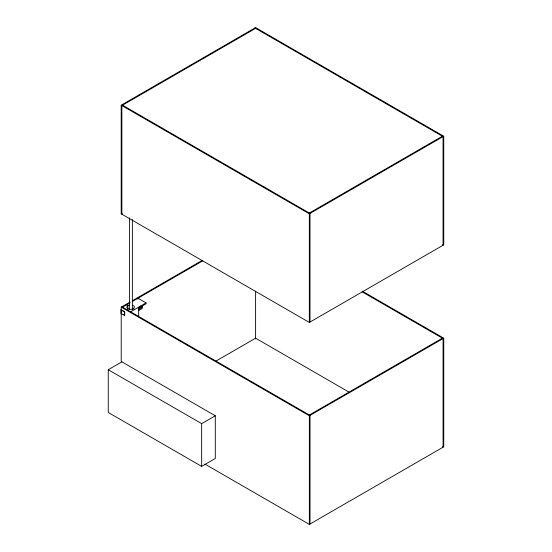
<?xml version="1.0" encoding="UTF-8"?>
<svg xmlns="http://www.w3.org/2000/svg" width="552" height="552" viewBox="0 0 552 552"><rect width="100%" height="100%" fill="white"/><g stroke="black" fill="none" stroke-linecap="round" stroke-linejoin="round"><path stroke-width="0.83" d="M121.323 313.122L121.633 312.943L121.474 313.301M124.317 312.177L124.276 312.535M124.435 314.799L124.021 314.619M124.379 315.413L124.711 312.211M124.752 315.102L124.379 315.371M121.378 309.976L121.474 309.941M129.554 305.042A3.802 2.194 0 0 0 127.871 305.629L126.815 307.195A3.802 2.194 0 0 0 129.713 309.279L130.7 309.341A3.802 2.194 0 0 0 133.363 308.665L134.419 307.098A3.802 2.194 0 0 0 132.445 305.221M138.676 310.051L138.255 310.155M121.192 105.19L255.583 27.6L443.732 136.227L443.732 244.853L309.341 322.444L121.192 213.817L121.192 105.19L309.341 213.817L443.732 136.227M255.583 28.373L121.868 105.577L121.868 214.204L122.537 213.817M121.882 361.85L108.254 369.716L108.254 412.454L201.652 466.385L215.287 458.512L215.287 415.773L121.212 361.463L121.212 307.147L130.051 302.041M132.28 300.757L202.115 260.44M122.558 307.147L130.113 302.786M132.218 301.571L202.825 260.806M120.943 309.789L124.379 311.721M124.697 315.137L124.683 312.142M130.617 311.804L146.066 302.882L146.066 303.786L138.683 308.05L138.683 316.462M138.987 307.319L139.283 307.147L139.283 309.037L141.968 307.492L141.968 305.594M141.346 306.236L140.836 305.939M141.471 305.849L141.767 305.987M140.415 306.857L140.781 306.705M142.105 305.394L141.733 306.098M309.341 213.037L442.387 136.227M215.466 361.36L255.604 338.183L349.375 392.327M108.254 369.716L201.652 423.639L215.287 415.773M309.355 415L442.4 338.183M121.212 307.147L309.355 415.773L443.746 338.183L443.746 446.809L309.355 524.4L204.833 464.053M138.041 308.761L139.283 308.761L138.987 310.369L142.264 308.478L141.968 306.132M124.062 314.433L124.372 314.764M121.578 310.948L121.323 310.679M254.914 27.986L443.056 136.613L443.056 245.24L442.387 244.853M122.537 105.19L310.01 213.424L310.01 322.051L309.341 321.664M362.333 291.18L443.746 338.183M362.022 291.78L443.077 338.569L443.077 447.196L442.4 446.809M146.066 302.882L138.007 298.225L138.007 299.129M141.471 305.511L142.105 305.884M141.415 305.546L142.057 305.974L142.057 305.546M141.471 305.787L141.843 305.911M140.125 306.567L140.518 306.491M139.78 306.491L140.463 306.891L140.463 306.463M133.363 308.665L134.709 309.444M126.525 304.856L127.871 305.629L127.871 309.789M121.882 306.76L310.031 415.387L310.031 524.014L309.355 523.627M124.331 311.68L121.047 309.789L120.943 313.453L124.331 315.351M124.076 314.764L124.407 314.661M309.341 213.817L309.341 322.444M309.355 415.773L309.355 524.4M255.604 291.111L255.604 338.962M201.652 423.639L201.652 466.385M132.37 219.655L132.37 309.789M129.52 217.936L129.52 309.789"/></g></svg>
